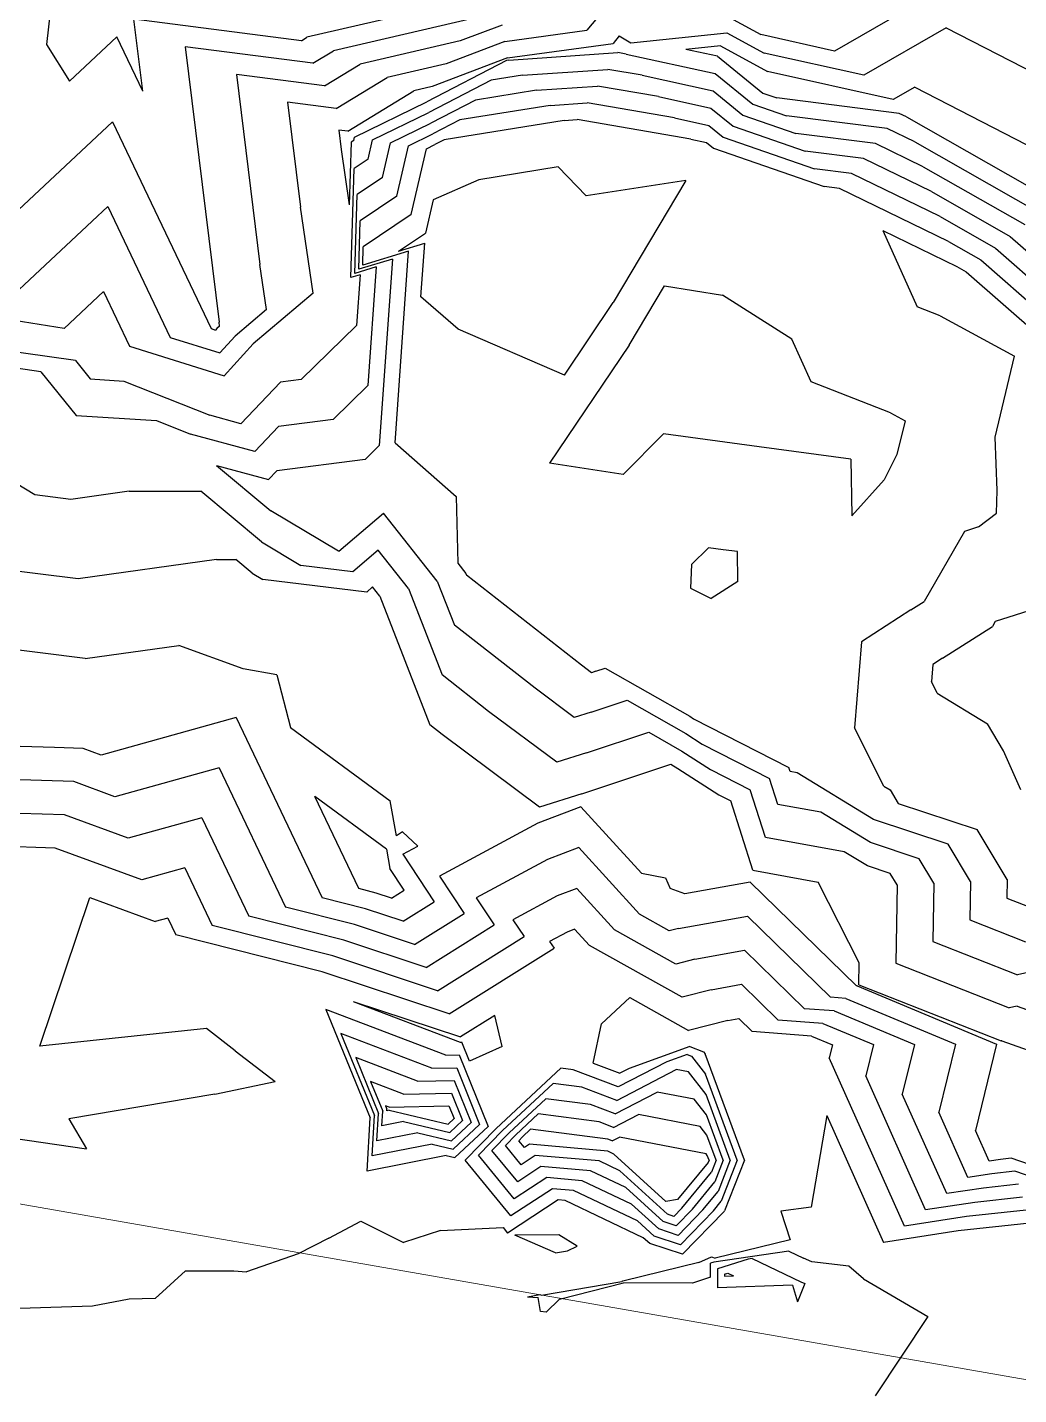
# Model space of a CAD drawing. Header units: metres. Extents: x -1120501 to 1198934, y -4928884 to 66998.
# Drawn here: x -688.8 to -625.4, y -336.7 to -249.2 of the extents above; entities that cross this region are included whole.
import ezdxf

# ---------------------------------------------------------------- set-up
doc = ezdxf.new("R2010")
doc.units = ezdxf.units.M
doc.layers.add('CL', color=5, linetype='Continuous')
doc.layers.add('SURF2CONTOURS', color=7, linetype='Continuous', lineweight=0)

msp = doc.modelspace()

# ---------------------------------------------------------------- linework, layer by layer
at = {"color": 7, "lineweight": 0}
msp.add_circle((-684.638, 190.5), 66807.042, dxfattribs=at)
at = {"layer": 'CL', "linetype": 'Continuous', "lineweight": 0}
msp.add_lwpolyline([(-1067.58, 367.805), (-1082.93, 319.257), (-1104.11, 221.685), (-1108.394, 149.1), (-1119.847, 75.237), (-1093.535, -4.65), (-914.216, -147.319), (-825.866, -265.536), (-744.417, -314.858), (-442.717, -367.63), (-277.082, -412.371), (-43.504, -540.285), (86.314, -636.548), (247.278, -699.703), (413.508, -706.366), (555.047, -769.609), (597.289, -868.966), (635.366, -929.414), (778.63, -1023.654), (803.38, -1108.375), (824.322, -1155.971), (872.87, -1163.587)], dxfattribs=at)
at = {"layer": 'SURF2CONTOURS', "color": 4, "linetype": 'Continuous', "lineweight": -3}
for p, q in [((-686.822, -243.511, 252), (-687.6, -250.287, 252)), ((-659.329, -247.13, 252), (-670.938, -249.818, 252)), ((-671.288, -250.032, 252), (-681.999, -248.65, 252)), ((-681.431, -253.272, 252), (-681.999, -248.65, 252)), ((-658.448, -249.033, 253), (-661.122, -250.051, 253)), ((-630.023, -249.202, 254), (-635.307, -252.25, 254)), ((-630.023, -249.202, 254), (-621.694, -253.504, 254)), ((-687.6, -250.287, 252), (-686.126, -252.618, 252)), ((-686.126, -252.618, 252), (-683.096, -249.779, 252)), ((-681.431, -253.272, 252), (-683.096, -249.779, 252)), ((-671.288, -250.032, 252), (-670.938, -249.818, 252)), ((-661.122, -250.051, 253), (-667.518, -251.532, 253)), ((-658.098, -251.139, 254), (-651.349, -250.209, 254)), ((-650.945, -249.726, 254), (-651.349, -250.209, 254)), ((-650.945, -249.726, 254), (-650.214, -250.16, 254)), ((-650.214, -250.16, 254), (-644.069, -249.52, 254)), ((-644.069, -249.52, 254), (-641.676, -250.824, 254)), ((-658.098, -251.139, 254), (-662.915, -252.971, 254)), ((-658.025, -251.276, 254), (-651.034, -250.799, 254)), ((-650.514, -250.889, 254), (-651.034, -250.799, 254)), ((-650.514, -250.889, 254), (-644.803, -252.132, 254)), ((-635.307, -252.25, 254), (-641.676, -250.824, 254)), ((-669.803, -252.929, 253), (-667.518, -251.532, 253)), ((-658.154, -251.297, 254), (-663.263, -253.945, 254)), ((-658.025, -251.276, 254), (-658.154, -251.297, 254)), ((-669.803, -252.929, 253), (-675.448, -252.201, 253)), ((-675.448, -252.201, 253), (-673.952, -264.365, 253)), ((-656.249, -253.207, 253), (-652.341, -252.941, 253)), ((-648.445, -253.613, 253), (-652.341, -252.941, 253)), ((-644.803, -252.132, 254), (-642.4, -254.09, 254)), ((-668.319, -255.826, 254), (-664.098, -253.245, 254)), ((-662.915, -252.971, 254), (-664.098, -253.245, 254)), ((-660.151, -253.837, 253), (-663.005, -255.317, 253)), ((-656.249, -253.207, 253), (-660.151, -253.837, 253)), ((-648.445, -253.613, 253), (-645.081, -254.345, 253)), ((-667.888, -256.199, 254), (-663.263, -253.945, 254)), ((-645.081, -254.345, 253), (-643.665, -255.499, 253)), ((-642.4, -254.09, 254), (-640.257, -254.837, 254)), ((-665.588, -256.575, 253), (-663.005, -255.317, 253)), ((-654.474, -255.139, 252), (-662.149, -256.378, 252)), ((-654.474, -255.139, 252), (-653.647, -255.082, 252)), ((-646.377, -256.337, 252), (-653.647, -255.082, 252)), ((-643.665, -255.499, 253), (-639.051, -257.106, 253)), ((-633.801, -255.653, 254), (-640.257, -254.837, 254)), ((-668.319, -255.826, 254), (-668.897, -255.751, 254)), ((-668.897, -255.751, 254), (-668.743, -256.996, 254)), ((-667.94, -256.426, 254), (-668.105, -256.538, 254)), ((-667.94, -256.426, 254), (-667.888, -256.199, 254)), ((-662.149, -256.378, 252), (-662.747, -256.688, 252)), ((-646.377, -256.337, 252), (-645.358, -256.559, 252)), ((-632.039, -256.51, 254), (-633.801, -255.653, 254)), ((-668.743, -256.996, 254), (-668.222, -260.545, 254)), ((-668.105, -256.538, 254), (-668.222, -260.545, 254)), ((-666.104, -258.796, 253), (-665.588, -256.575, 253)), ((-664.268, -261.166, 252), (-663.288, -256.951, 252)), ((-663.288, -256.951, 252), (-662.747, -256.688, 252)), ((-645.358, -256.559, 252), (-644.93, -256.908, 252)), ((-644.93, -256.908, 252), (-637.846, -259.375, 252)), ((-635.327, -257.577, 253), (-639.051, -257.106, 253)), ((-632.039, -256.51, 254), (-624.053, -261.053, 254)), ((-630.965, -259.698, 253), (-635.327, -257.577, 253)), ((-666.104, -258.796, 253), (-667.716, -259.884, 253)), ((-667.863, -264.929, 253), (-667.716, -259.884, 253)), ((-636.852, -259.501, 252), (-637.846, -259.375, 252)), ((-629.891, -262.886, 252), (-636.852, -259.501, 252)), ((-630.965, -259.698, 253), (-625.934, -262.56, 253)), ((-683.666, -260.658, 253), (-689.676, -266.29, 253)), ((-683.666, -260.658, 253), (-679.675, -269.032, 253)), ((-664.268, -261.166, 252), (-667.327, -263.23, 252)), ((-625.934, -262.56, 253), (-623.406, -264.776, 253)), ((-667.361, -264.394, 252), (-667.327, -263.23, 252)), ((-629.891, -262.886, 252), (-627.814, -264.067, 252)), ((-664.428, -263.507, 252), (-667.361, -264.394, 252)), ((-665.292, -275.786, 252), (-664.428, -263.507, 252)), ((-627.814, -264.067, 252), (-623.818, -267.57, 252)), ((-673.528, -267.248, 253), (-673.952, -264.365, 253)), ((-666.495, -264.515, 253), (-667.863, -264.929, 253)), ((-666.495, -264.515, 253), (-667.03, -272.115, 253)), ((-650.315, -269.522, 252), (-648.058, -265.719, 252)), ((-648.058, -265.719, 252), (-644.346, -266.314, 252)), ((-639.899, -269.133, 252), (-644.346, -266.314, 252)), ((-673.528, -267.248, 253), (-675.532, -268.951, 253)), ((-679.675, -269.032, 253), (-676.511, -270.022, 253)), ((-675.532, -268.951, 253), (-676.511, -270.022, 253)), ((-650.315, -269.522, 252), (-655.412, -277.082, 252)), ((-638.67, -271.868, 252), (-639.899, -269.133, 252)), ((-687.966, -271.223, 253), (-690.699, -270.834, 253)), ((-687.966, -271.223, 253), (-685.702, -274.028, 253)), ((-669.254, -274.29, 253), (-667.03, -272.115, 253)), ((-633.596, -273.859, 252), (-638.67, -271.868, 252)), ((-633.596, -273.859, 252), (-632.66, -274.363, 252)), ((-688.338, -279.11, 253), (-695.525, -274.778, 253)), ((-685.702, -274.028, 253), (-680.563, -274.355, 253)), ((-680.563, -274.355, 253), (-678.385, -275.221, 253)), ((-672.749, -274.731, 253), (-674.271, -276.335, 253)), ((-669.254, -274.29, 253), (-672.749, -274.731, 253)), ((-632.66, -274.363, 252), (-633.183, -276.529, 252)), ((-674.271, -276.335, 253), (-678.385, -275.221, 253)), ((-648.116, -275.195, 252), (-650.702, -277.799, 252)), ((-641.994, -276.034, 252), (-648.116, -275.195, 252)), ((-665.292, -275.786, 252), (-661.392, -279.212, 252)), ((-636.138, -276.819, 252), (-641.994, -276.034, 252)), ((-633.183, -276.529, 252), (-634.002, -278.154, 252)), ((-650.702, -277.799, 252), (-655.412, -277.082, 252)), ((-636.138, -276.819, 252), (-636.075, -280.449, 252)), ((-634.002, -278.154, 252), (-636.075, -280.449, 252)), ((-686.028, -279.398, 253), (-688.338, -279.11, 253)), ((-682.314, -278.876, 253), (-686.028, -279.398, 253)), ((-682.314, -278.876, 253), (-677.727, -278.873, 253)), ((-673.836, -282.125, 253), (-677.727, -278.873, 253)), ((-661.392, -279.212, 252), (-661.279, -283.491, 252)), ((-673.836, -282.125, 253), (-671.32, -283.629, 253)), ((-666.382, -282.642, 253), (-668.003, -284.029, 253)), ((-664.432, -285.107, 253), (-666.382, -282.642, 253)), ((-661.279, -283.491, 252), (-660.758, -284.149, 252)), ((-668.003, -284.029, 253), (-671.32, -283.629, 253)), ((-660.758, -284.149, 252), (-660.716, -284.258, 252)), ((-653.373, -290.008, 252), (-660.716, -284.258, 252)), ((-664.432, -285.107, 253), (-662.278, -290.639, 253)), ((-621.113, -285.359, 251), (-626.893, -287.218, 251)), ((-630.259, -289.559, 251), (-627.075, -287.534, 251)), ((-626.893, -287.218, 251), (-627.075, -287.534, 251)), ((-685.131, -289.589, 254), (-693.841, -288.502, 254)), ((-685.131, -289.589, 254), (-679.124, -288.744, 254)), ((-675.018, -290.243, 254), (-679.124, -288.744, 254)), ((-630.259, -289.559, 251), (-630.887, -289.965, 251)), ((-672.858, -290.631, 254), (-675.018, -290.243, 254)), ((-652.727, -290.491, 252), (-653.373, -290.008, 252)), ((-652.444, -290.402, 252), (-652.727, -290.491, 252)), ((-652.444, -290.402, 252), (-651.853, -290.207, 252)), ((-651.853, -290.207, 252), (-646.436, -293.279, 252)), ((-630.887, -289.965, 251), (-630.974, -291.06, 251)), ((-672.858, -290.631, 254), (-671.983, -293.991, 254)), ((-659.306, -292.966, 253), (-662.278, -290.639, 253)), ((-630.603, -291.799, 251), (-630.974, -291.06, 251)), ((-630.603, -291.799, 251), (-627.381, -293.765, 251)), ((-654.95, -296.227, 253), (-659.306, -292.966, 253)), ((-675.464, -293.367, 254), (-684.088, -295.766, 254)), ((-675.464, -293.367, 254), (-669.962, -304.906, 254)), ((-671.983, -293.991, 254), (-665.598, -298.697, 254)), ((-646.436, -293.279, 252), (-646.192, -293.437, 252)), ((-646.192, -293.437, 252), (-640.098, -296.558, 252)), ((-626.366, -295.491, 251), (-627.381, -293.765, 251)), ((-653.038, -295.628, 253), (-649.052, -294.307, 253)), ((-649.052, -294.307, 253), (-646.94, -295.505, 253)), ((-687.087, -295.28, 254), (-696.326, -295.033, 254)), ((-685.248, -295.339, 254), (-687.087, -295.28, 254)), ((-684.088, -295.766, 254), (-685.248, -295.339, 254)), ((-653.038, -295.628, 253), (-654.95, -296.227, 253)), ((-646.94, -295.505, 253), (-645.11, -296.686, 253)), ((-625.246, -298, 251), (-626.366, -295.491, 251)), ((-645.11, -296.686, 253), (-642.57, -297.988, 253)), ((-640.013, -296.827, 252), (-640.098, -296.558, 252)), ((-639.567, -296.908, 252), (-640.013, -296.827, 252)), ((-634.688, -299.886, 252), (-639.567, -296.908, 252)), ((-641.603, -301.036, 253), (-642.57, -297.988, 253)), ((-665.197, -300.926, 254), (-665.598, -298.697, 254)), ((-686.441, -299.595, 253), (-692.899, -299.389, 253)), ((-682.366, -301.094, 253), (-686.441, -299.595, 253)), ((-677.653, -299.783, 253), (-682.366, -301.094, 253)), ((-677.653, -299.783, 253), (-674.646, -306.089, 253)), ((-629.908, -301.465, 252), (-634.688, -299.886, 252)), ((-664.813, -300.688, 254), (-665.197, -300.926, 254)), ((-663.829, -301.588, 254), (-664.813, -300.688, 254)), ((-636.558, -301.95, 253), (-641.603, -301.036, 253)), ((-664.806, -302.112, 254), (-663.829, -301.588, 254)), ((-653.537, -301.69, 253), (-655.536, -302.457, 253)), ((-649.651, -305.96, 253), (-653.537, -301.69, 253)), ((-635.069, -302.858, 253), (-636.558, -301.95, 253)), ((-628.478, -303.849, 252), (-629.908, -301.465, 252)), ((-664.806, -302.112, 254), (-662.796, -305.158, 254)), ((-655.536, -302.457, 253), (-660.104, -304.907, 253)), ((-633.611, -303.34, 253), (-635.069, -302.858, 253)), ((-633.175, -304.067, 253), (-633.611, -303.34, 253)), ((-633.175, -304.067, 253), (-633.255, -309.08, 253)), ((-628.478, -303.849, 252), (-628.517, -306.305, 252)), ((-688.013, -314.403, 252), (-684.818, -304.887, 252)), ((-684.818, -304.887, 252), (-680.644, -306.422, 252)), ((-667.189, -305.606, 254), (-669.962, -304.906, 254)), ((-664.785, -306.403, 254), (-662.796, -305.158, 254)), ((-660.104, -304.907, 253), (-658.96, -306.641, 253)), ((-679.842, -306.199, 252), (-680.644, -306.422, 252)), ((-679.842, -306.199, 252), (-679.33, -307.272, 252)), ((-668.576, -307.621, 253), (-674.646, -306.089, 253)), ((-664.785, -306.403, 254), (-667.189, -305.606, 254)), ((-647.752, -307.02, 253), (-649.651, -305.96, 253)), ((-647.154, -306.865, 253), (-642.754, -306.076, 253)), ((-637.438, -311.272, 253), (-642.754, -306.076, 253)), ((-628.517, -306.305, 252), (-624.961, -307.711, 252)), ((-663.313, -309.367, 253), (-658.96, -306.641, 253)), ((-654.29, -307.105, 252), (-655.403, -307.702, 252)), ((-653.803, -306.919, 252), (-654.29, -307.105, 252)), ((-652.856, -307.958, 252), (-653.803, -306.919, 252)), ((-647.154, -306.865, 253), (-647.752, -307.02, 253)), ((-669.962, -309.636, 252), (-679.33, -307.272, 252)), ((-663.313, -309.367, 253), (-668.576, -307.621, 253)), ((-655.403, -307.702, 252), (-655.124, -308.125, 252)), ((-646.926, -311.271, 252), (-652.856, -307.958, 252)), ((-661.841, -312.33, 252), (-655.124, -308.125, 252)), ((-661.841, -312.33, 252), (-669.962, -309.636, 252)), ((-633.255, -309.08, 253), (-625.997, -311.948, 253)), ((-645.059, -310.786, 252), (-643.119, -310.439, 252)), ((-640.777, -312.728, 252), (-643.119, -310.439, 252)), ((-645.059, -310.786, 252), (-646.926, -311.271, 252)), ((-636.463, -311.348, 253), (-637.438, -311.272, 253)), ((-636.463, -311.348, 253), (-629.436, -314.277, 253)), ((-669.716, -312.043, 252), (-666.878, -318.979, 252)), ((-662.037, -314.983, 252), (-669.716, -312.043, 252)), ((-625.497, -311.843, 253), (-625.997, -311.948, 253)), ((-625.497, -311.843, 253), (-617.266, -314.776, 253)), ((-677.357, -313.263, 252), (-688.013, -314.403, 252)), ((-675.529, -314.694, 252), (-677.357, -313.263, 252)), ((-637.92, -312.951, 252), (-640.777, -312.728, 252)), ((-637.92, -312.951, 252), (-634.687, -314.299, 252)), ((-675.529, -314.694, 252), (-672.956, -316.653, 252)), ((-662.037, -314.983, 252), (-661.187, -314.966, 252)), ((-661.187, -314.966, 252), (-659.346, -319.542, 252)), ((-646.613, -314.928, 252), (-647.915, -315.4, 252)), ((-646.613, -314.928, 252), (-646.321, -315.041, 252)), ((-646.321, -315.041, 252), (-645.424, -316.19, 252)), ((-634.687, -314.299, 252), (-635.178, -316.303, 252)), ((-629.436, -314.277, 253), (-630.503, -318.633, 253)), ((-667.809, -315.126, 253), (-666.346, -318.702, 253)), ((-663.851, -316.642, 253), (-667.809, -315.126, 253)), ((-654.687, -315.809, 252), (-658.833, -319.678, 252)), ((-653.897, -315.912, 252), (-654.687, -315.809, 252)), ((-651.009, -317.004, 252), (-653.897, -315.912, 252)), ((-647.915, -315.4, 252), (-651.009, -317.004, 252)), ((-676.817, -317.483, 252), (-672.956, -316.653, 252)), ((-663.851, -316.642, 253), (-661.517, -316.596, 253)), ((-661.517, -316.596, 253), (-660.434, -319.289, 253)), ((-643.398, -321.699, 252), (-645.424, -316.19, 252)), ((-631.346, -324.88, 252), (-635.178, -316.303, 252)), ((-676.817, -317.483, 252), (-686.156, -319.05, 252)), ((-651.208, -318.737, 253), (-648.514, -317.34, 253)), ((-646.147, -317.802, 253), (-648.514, -317.34, 253)), ((-665.902, -318.21, 254), (-665.814, -318.425, 254)), ((-665.664, -318.301, 254), (-665.902, -318.21, 254)), ((-665.82, -318.531, 254), (-665.814, -318.425, 254)), ((-665.663, -318.5, 254), (-665.82, -318.531, 254)), ((-665.664, -318.301, 254), (-661.848, -318.225, 254)), ((-665.663, -318.5, 254), (-661.897, -319.39, 254)), ((-661.848, -318.225, 254), (-661.522, -319.036, 254)), ((-655.656, -317.765, 253), (-657.987, -319.94, 253)), ((-652.793, -318.138, 253), (-655.656, -317.765, 253)), ((-651.208, -318.737, 253), (-652.793, -318.138, 253)), ((-645.371, -318.797, 253), (-646.147, -317.802, 253)), ((-686.156, -319.05, 252), (-685.046, -320.966, 252)), ((-667.084, -322.393, 252), (-666.878, -318.979, 252)), ((-666.452, -320.462, 253), (-666.346, -318.702, 253)), ((-661.897, -319.39, 254), (-661.522, -319.036, 254)), ((-661.679, -320.464, 253), (-660.434, -319.289, 253)), ((-644.302, -321.702, 253), (-645.371, -318.797, 253)), ((-637.678, -318.841, 251), (-638.68, -324.709, 251)), ((-637.678, -318.841, 251), (-634.052, -326.96, 251)), ((-628.641, -322.801, 253), (-630.503, -318.633, 253)), ((-691.189, -320.081, 252), (-685.046, -320.966, 252)), ((-663.839, -319.954, 253), (-666.452, -320.462, 253)), ((-663.839, -319.954, 253), (-661.679, -320.464, 253)), ((-661.462, -321.538, 252), (-659.346, -319.542, 252)), ((-660.799, -321.694, 252), (-658.833, -319.678, 252)), ((-659.092, -321.073, 253), (-657.987, -319.94, 253)), ((-657.385, -320.452, 254), (-657.14, -320.202, 254)), ((-656.625, -319.721, 254), (-657.14, -320.202, 254)), ((-651.689, -320.363, 254), (-656.625, -319.721, 254)), ((-651.408, -320.47, 254), (-650.929, -320.222, 254)), ((-645.398, -321.3, 254), (-650.929, -320.222, 254)), ((-657.449, -323.084, 253), (-659.092, -321.073, 253)), ((-657.021, -320.897, 254), (-657.385, -320.452, 254)), ((-656.692, -320.68, 254), (-657.021, -320.897, 254)), ((-651.687, -321.117, 254), (-656.692, -320.68, 254)), ((-651.408, -320.47, 254), (-651.689, -320.363, 254)), ((-651.288, -321.307, 254), (-651.687, -321.117, 254)), ((-662.014, -321.407, 252), (-667.084, -322.393, 252)), ((-662.014, -321.407, 252), (-661.462, -321.538, 252)), ((-657.877, -325.271, 252), (-660.799, -321.694, 252)), ((-655.959, -322.104, 253), (-657.449, -323.084, 253)), ((-652.78, -322.381, 253), (-655.959, -322.104, 253)), ((-651.288, -321.307, 254), (-647.961, -324.343, 254)), ((-645.262, -321.85, 254), (-647.213, -324.217, 254)), ((-645.317, -321.404, 254), (-645.398, -321.3, 254)), ((-645.206, -321.706, 254), (-645.317, -321.404, 254)), ((-645.206, -321.706, 254), (-645.262, -321.85, 254)), ((-644.302, -321.702, 253), (-644.841, -323.09, 253)), ((-643.398, -321.699, 252), (-644.42, -324.33, 252)), ((-650.537, -323.448, 253), (-652.78, -322.381, 253)), ((-627.109, -322.567, 253), (-628.641, -322.801, 253)), ((-625.635, -322.408, 253), (-627.109, -322.567, 253)), ((-619.853, -324.417, 253), (-625.635, -322.408, 253)), ((-655.226, -323.527, 252), (-657.877, -325.271, 252)), ((-653.873, -323.645, 252), (-655.226, -323.527, 252)), ((-649.786, -325.59, 252), (-653.873, -323.645, 252)), ((-648.144, -325.632, 253), (-650.537, -323.448, 253)), ((-646.271, -324.825, 253), (-644.841, -323.09, 253)), ((-647.213, -324.217, 254), (-647.961, -324.343, 254)), ((-644.921, -324.938, 252), (-644.42, -324.33, 252)), ((-638.68, -324.709, 251), (-640.618, -324.971, 251)), ((-628.192, -324.399, 252), (-631.346, -324.88, 252)), ((-625.159, -324.073, 252), (-628.192, -324.399, 252)), ((-648.711, -326.571, 252), (-649.786, -325.59, 252)), ((-647.318, -325.903, 253), (-646.271, -324.825, 253)), ((-647.039, -327.118, 252), (-644.921, -324.938, 252)), ((-640.618, -324.971, 251), (-640.013, -326.792, 251)), ((-647.318, -325.903, 253), (-648.144, -325.632, 253)), ((-629.276, -326.232, 251), (-634.052, -326.96, 251)), ((-624.683, -325.738, 251), (-629.276, -326.232, 251)), ((-647.039, -327.118, 252), (-648.711, -326.571, 252)), ((-640.013, -326.792, 251), (-644.811, -327.971, 251)), ((-645.848, -328.25, 251), (-645.053, -327.893, 251)), ((-644.906, -328.235, 251), (-645.11, -328.299, 251)), ((-645.053, -327.893, 251), (-644.811, -327.971, 251)), ((-640.094, -327.519, 251), (-644.906, -328.235, 251)), ((-640.094, -327.519, 251), (-639.158, -327.968, 251)), ((-638.626, -328.198, 251), (-639.158, -327.968, 251)), ((-636.254, -328.479, 251), (-638.626, -328.198, 251)), ((-645.848, -328.25, 251), (-650.626, -329.432, 251)), ((-645.106, -329.197, 251), (-645.11, -328.299, 251)), ((-644.214, -329, 252), (-643.999, -328.932, 252)), ((-644.214, -329, 252), (-644.213, -329.12, 252)), ((-644.213, -329.12, 252), (-643.649, -329.099, 252)), ((-643.999, -328.932, 252), (-643.649, -329.099, 252)), ((-635.319, -329.288, 251), (-636.254, -328.479, 251)), ((-655.924, -330.332, 251), (-650.793, -329.465, 251)), ((-654.774, -330.604, 251), (-650.684, -329.547, 251)), ((-650.746, -329.443, 251), (-650.793, -329.465, 251)), ((-650.626, -329.432, 251), (-650.746, -329.443, 251)), ((-646.259, -329.579, 251), (-650.684, -329.547, 251)), ((-645.106, -329.197, 251), (-646.259, -329.579, 251)), ((-635.319, -329.288, 251), (-631.208, -331.698, 251)), ((-656.821, -330.446, 251), (-656.021, -330.29, 251)), ((-656.821, -330.446, 251), (-656.138, -330.49, 251)), ((-655.989, -331.39, 251), (-656.138, -330.49, 251)), ((-656.021, -330.29, 251), (-655.924, -330.332, 251)), ((-654.774, -330.604, 251), (-655.631, -331.421, 251)), ((-655.631, -331.421, 251), (-655.989, -331.39, 251)), ((-631.208, -331.698, 251), (-634.583, -336.784, 251))]:
    msp.add_line(p, q, dxfattribs=at)
at = {"layer": 'SURF2CONTOURS', "color": 2, "linetype": 'Continuous', "lineweight": -3}
for p, q in [((-627.999, -245.406, 253.5), (-637.181, -250.702, 253.5)), ((-651.309, -247.315, 253.5), (-653.025, -249.363, 253.5)), ((-660.226, -248.591, 252.5), (-669.228, -250.675, 252.5)), ((-658.273, -250.086, 253.5), (-653.025, -249.363, 253.5)), ((-643.661, -248.683, 253.5), (-641.891, -249.647, 253.5)), ((-658.273, -250.086, 253.5), (-662.018, -251.511, 253.5)), ((-637.181, -250.702, 253.5), (-641.891, -249.647, 253.5)), ((-670.546, -251.481, 252.5), (-678.723, -250.425, 252.5)), ((-678.723, -250.425, 252.5), (-676.556, -268.05, 252.5)), ((-670.546, -251.481, 252.5), (-669.228, -250.675, 252.5)), ((-644.476, -250.357, 254.5), (-646.681, -250.587, 254.5)), ((-644.664, -251.026, 254.5), (-646.681, -250.587, 254.5)), ((-644.664, -251.026, 254.5), (-641.768, -253.386, 254.5)), ((-644.476, -250.357, 254.5), (-641.461, -252.001, 254.5)), ((-662.018, -251.511, 253.5), (-665.808, -252.388, 253.5)), ((-657.137, -252.241, 253.5), (-651.687, -251.87, 253.5)), ((-649.48, -252.251, 253.5), (-651.687, -251.87, 253.5)), ((-633.434, -253.798, 254.5), (-641.461, -252.001, 254.5)), ((-669.061, -254.378, 253.5), (-665.808, -252.388, 253.5)), ((-659.153, -252.567, 253.5), (-663.134, -254.631, 253.5)), ((-657.137, -252.241, 253.5), (-659.153, -252.567, 253.5)), ((-649.48, -252.251, 253.5), (-644.942, -253.239, 253.5)), ((-644.942, -253.239, 253.5), (-643.033, -254.794, 253.5)), ((-641.768, -253.386, 254.5), (-640.859, -253.702, 254.5)), ((-633.038, -254.692, 254.5), (-640.859, -253.702, 254.5)), ((-632.046, -252.998, 254.5), (-633.434, -253.798, 254.5)), ((-632.046, -252.998, 254.5), (-622.389, -257.985, 254.5)), ((-669.061, -254.378, 253.5), (-672.172, -253.976, 253.5)), ((-672.172, -253.976, 253.5), (-671.348, -260.681, 253.5)), ((-666.738, -256.387, 253.5), (-663.134, -254.631, 253.5)), ((-655.362, -254.173, 252.5), (-661.15, -255.108, 252.5)), ((-655.362, -254.173, 252.5), (-652.994, -254.011, 252.5)), ((-647.411, -254.975, 252.5), (-652.994, -254.011, 252.5)), ((-632.576, -254.917, 254.5), (-633.038, -254.692, 254.5)), ((-683.381, -255.218, 252.5), (-692.89, -264.129, 252.5)), ((-683.381, -255.218, 252.5), (-677.067, -268.467, 252.5)), ((-661.15, -255.108, 252.5), (-662.876, -256.002, 252.5)), ((-647.411, -254.975, 252.5), (-645.219, -255.452, 252.5)), ((-645.219, -255.452, 252.5), (-644.297, -256.203, 252.5)), ((-643.033, -254.794, 253.5), (-639.654, -255.971, 253.5)), ((-632.576, -254.917, 254.5), (-623.112, -260.299, 254.5)), ((-667.022, -257.611, 253.5), (-666.738, -256.387, 253.5)), ((-664.438, -256.763, 252.5), (-662.876, -256.002, 252.5)), ((-644.297, -256.203, 252.5), (-638.449, -258.241, 252.5)), ((-634.564, -256.615, 253.5), (-639.654, -255.971, 253.5)), ((-665.186, -259.981, 252.5), (-664.438, -256.763, 252.5)), ((-631.502, -258.104, 253.5), (-634.564, -256.615, 253.5)), ((-668.114, -265.196, 253.5), (-667.911, -258.211, 253.5)), ((-667.022, -257.611, 253.5), (-667.911, -258.211, 253.5)), ((-654.86, -258.116, 251.5), (-659.924, -258.947, 251.5)), ((-654.86, -258.116, 251.5), (-653.059, -259.968, 251.5)), ((-631.502, -258.104, 253.5), (-624.993, -261.807, 253.5)), ((-659.924, -258.947, 251.5), (-662.853, -260.212, 251.5)), ((-646.691, -258.976, 251.5), (-653.059, -259.968, 251.5)), ((-646.691, -258.976, 251.5), (-651.332, -266.795, 251.5)), ((-636.09, -258.539, 252.5), (-638.449, -258.241, 252.5)), ((-630.428, -261.292, 252.5), (-636.09, -258.539, 252.5)), ((-670.538, -266.189, 253.5), (-671.348, -260.681, 253.5)), ((-665.186, -259.981, 252.5), (-667.522, -261.557, 252.5)), ((-662.853, -260.212, 251.5), (-663.35, -262.351, 251.5)), ((-667.612, -264.662, 252.5), (-667.522, -261.557, 252.5)), ((-630.428, -261.292, 252.5), (-626.874, -263.314, 252.5)), ((-665.066, -263.508, 251.5), (-663.35, -262.351, 251.5)), ((-634.09, -262.177, 251.5), (-629.355, -264.48, 251.5)), ((-634.09, -262.177, 251.5), (-631.89, -267.074, 251.5)), ((-665.066, -263.508, 251.5), (-663.395, -263.003, 251.5)), ((-663.635, -266.423, 251.5), (-663.395, -263.003, 251.5)), ((-626.874, -263.314, 252.5), (-623.612, -266.173, 252.5)), ((-665.462, -264.011, 252.5), (-667.612, -264.662, 252.5)), ((-665.462, -264.011, 252.5), (-666.302, -275.958, 252.5)), ((-667.529, -265.019, 253.5), (-668.114, -265.196, 253.5)), ((-667.529, -265.019, 253.5), (-667.757, -268.271, 253.5)), ((-629.355, -264.48, 251.5), (-628.755, -264.821, 251.5)), ((-628.755, -264.821, 251.5), (-624.024, -268.967, 251.5)), ((-683.951, -266.097, 253.5), (-686.463, -268.451, 253.5)), ((-683.951, -266.097, 253.5), (-682.283, -269.597, 253.5)), ((-670.538, -266.189, 253.5), (-674.366, -269.443, 253.5)), ((-661.259, -268.51, 251.5), (-663.635, -266.423, 251.5)), ((-654.461, -271.437, 251.5), (-651.332, -266.795, 251.5)), ((-686.463, -268.451, 253.5), (-693.412, -267.35, 253.5)), ((-630.424, -267.649, 251.5), (-631.89, -267.074, 251.5)), ((-630.424, -267.649, 251.5), (-625.654, -270.22, 251.5)), ((-677.067, -268.467, 252.5), (-676.785, -268.555, 252.5)), ((-676.697, -268.459, 252.5), (-676.785, -268.555, 252.5)), ((-676.519, -268.307, 252.5), (-676.697, -268.459, 252.5)), ((-676.519, -268.307, 252.5), (-676.556, -268.05, 252.5)), ((-671.293, -271.73, 253.5), (-667.757, -268.271, 253.5)), ((-654.461, -271.437, 251.5), (-661.259, -268.51, 251.5)), ((-674.366, -269.443, 253.5), (-676.237, -271.489, 253.5)), ((-685.748, -270.513, 253.5), (-692.173, -269.6, 253.5)), ((-682.283, -269.597, 253.5), (-676.237, -271.489, 253.5)), ((-626.906, -275.406, 251.5), (-625.654, -270.22, 251.5)), ((-685.748, -270.513, 253.5), (-684.802, -271.685, 253.5)), ((-684.802, -271.685, 253.5), (-682.654, -271.822, 253.5)), ((-682.654, -271.822, 253.5), (-677.146, -274.011, 253.5)), ((-672.633, -271.899, 253.5), (-675.151, -274.551, 253.5)), ((-671.293, -271.73, 253.5), (-672.633, -271.899, 253.5)), ((-675.151, -274.551, 253.5), (-677.146, -274.011, 253.5)), ((-626.778, -278.839, 251.5), (-626.906, -275.406, 251.5)), ((-667.215, -276.851, 252.5), (-666.302, -275.958, 252.5)), ((-676.719, -277.218, 252.5), (-673.241, -280.124, 252.5)), ((-676.719, -277.218, 252.5), (-673.392, -278.119, 252.5)), ((-667.215, -276.851, 252.5), (-672.864, -277.563, 252.5)), ((-672.864, -277.563, 252.5), (-673.392, -278.119, 252.5)), ((-626.823, -280.279, 251.5), (-626.778, -278.839, 251.5)), ((-668.909, -282.715, 252.5), (-673.241, -280.124, 252.5)), ((-668.885, -282.717, 252.5), (-666.036, -280.278, 252.5)), ((-662.595, -284.628, 252.5), (-666.036, -280.278, 252.5)), ((-627.955, -281.163, 251.5), (-626.823, -280.279, 251.5)), ((-628.853, -281.452, 251.5), (-631.438, -285.927, 251.5)), ((-627.955, -281.163, 251.5), (-628.853, -281.452, 251.5)), ((-668.885, -282.717, 252.5), (-668.909, -282.715, 252.5)), ((-646.318, -283.566, 251.5), (-645.248, -282.489, 251.5)), ((-644.297, -282.619, 251.5), (-645.248, -282.489, 251.5)), ((-643.387, -282.741, 251.5), (-644.297, -282.619, 251.5)), ((-676.721, -283.248, 253.5), (-685.579, -284.494, 253.5)), ((-676.721, -283.248, 253.5), (-675.482, -283.247, 253.5)), ((-674.431, -284.125, 253.5), (-675.482, -283.247, 253.5)), ((-646.318, -283.566, 251.5), (-646.398, -285.077, 251.5)), ((-643.354, -284.647, 251.5), (-643.387, -282.741, 251.5)), ((-685.579, -284.494, 253.5), (-691.089, -283.806, 253.5)), ((-674.431, -284.125, 253.5), (-673.752, -284.531, 253.5)), ((-667.11, -285.332, 253.5), (-673.752, -284.531, 253.5)), ((-666.728, -285.005, 253.5), (-667.11, -285.332, 253.5)), ((-666.269, -285.586, 253.5), (-666.728, -285.005, 253.5)), ((-662.595, -284.628, 252.5), (-661.497, -287.448, 252.5)), ((-646.398, -285.077, 251.5), (-645.065, -285.744, 251.5)), ((-643.354, -284.647, 251.5), (-645.065, -285.744, 251.5)), ((-666.269, -285.586, 253.5), (-663.059, -293.83, 253.5)), ((-632.298, -286.474, 251.5), (-631.438, -285.927, 251.5)), ((-632.298, -286.474, 251.5), (-635.458, -288.516, 251.5)), ((-656.34, -291.487, 252.5), (-661.497, -287.448, 252.5)), ((-635.458, -288.516, 251.5), (-635.893, -294.027, 251.5)), ((-653.839, -293.359, 252.5), (-656.34, -291.487, 252.5)), ((-652.741, -293.015, 252.5), (-650.453, -292.257, 252.5)), ((-650.453, -292.257, 252.5), (-646.688, -294.392, 252.5)), ((-652.741, -293.015, 252.5), (-653.839, -293.359, 252.5)), ((-662.273, -294.446, 253.5), (-663.059, -293.83, 253.5)), ((-634.026, -297.749, 251.5), (-635.893, -294.027, 251.5)), ((-656.061, -299.095, 253.5), (-662.273, -294.446, 253.5)), ((-646.688, -294.392, 252.5), (-645.651, -295.062, 252.5)), ((-645.651, -295.062, 252.5), (-641.334, -297.273, 252.5)), ((-676.558, -296.575, 253.5), (-683.227, -298.43, 253.5)), ((-676.558, -296.575, 253.5), (-672.304, -305.497, 253.5)), ((-653.335, -298.24, 253.5), (-647.651, -296.357, 253.5)), ((-647.651, -296.357, 253.5), (-647.192, -296.618, 253.5)), ((-647.192, -296.618, 253.5), (-644.569, -298.311, 253.5)), ((-685.845, -297.467, 253.5), (-689.993, -297.334, 253.5)), ((-683.227, -298.43, 253.5), (-685.845, -297.467, 253.5)), ((-640.808, -298.932, 252.5), (-641.334, -297.273, 252.5)), ((-667.62, -304.314, 254.5), (-670.43, -298.422, 254.5)), ((-665.851, -301.797, 254.5), (-670.43, -298.422, 254.5)), ((-653.335, -298.24, 253.5), (-656.061, -299.095, 253.5)), ((-644.569, -298.311, 253.5), (-643.805, -298.703, 253.5)), ((-634.026, -297.749, 251.5), (-633.615, -297.999, 251.5)), ((-633.615, -297.999, 251.5), (-633.11, -298.859, 251.5)), ((-653.404, -299.076, 253.5), (-656.159, -300.133, 253.5)), ((-653.404, -299.076, 253.5), (-649.535, -303.326, 253.5)), ((-642.399, -303.141, 253.5), (-643.805, -298.703, 253.5)), ((-638.062, -299.429, 252.5), (-640.808, -298.932, 252.5)), ((-633.11, -298.859, 251.5), (-628.057, -300.528, 251.5)), ((-656.159, -300.133, 253.5), (-662.455, -303.51, 253.5)), ((-634.879, -301.372, 252.5), (-638.062, -299.429, 252.5)), ((-626.13, -303.74, 251.5), (-628.057, -300.528, 251.5)), ((-687.038, -301.723, 252.5), (-695.805, -301.443, 252.5)), ((-681.505, -303.758, 252.5), (-687.038, -301.723, 252.5)), ((-665.851, -301.797, 254.5), (-665.629, -303.031, 254.5)), ((-631.76, -302.403, 252.5), (-634.879, -301.372, 252.5)), ((-630.827, -303.958, 252.5), (-631.76, -302.403, 252.5)), ((-678.747, -302.991, 252.5), (-681.505, -303.758, 252.5)), ((-678.747, -302.991, 252.5), (-676.988, -306.68, 252.5)), ((-664.715, -304.417, 254.5), (-665.629, -303.031, 254.5)), ((-662.455, -303.51, 253.5), (-660.878, -305.9, 253.5)), ((-649.535, -303.326, 253.5), (-647.989, -303.621, 253.5)), ((-647.989, -303.621, 253.5), (-647.689, -304.304, 253.5)), ((-642.399, -303.141, 253.5), (-638.226, -303.896, 253.5)), ((-666.496, -304.598, 254.5), (-667.62, -304.314, 254.5)), ((-665.521, -304.922, 254.5), (-666.496, -304.598, 254.5)), ((-665.521, -304.922, 254.5), (-664.715, -304.417, 254.5)), ((-653.67, -304.305, 252.5), (-654.913, -304.781, 252.5)), ((-651.254, -306.959, 252.5), (-653.67, -304.305, 252.5)), ((-646.752, -304.645, 253.5), (-647.689, -304.304, 253.5)), ((-642.571, -303.895, 253.5), (-646.752, -304.645, 253.5)), ((-635.769, -310.543, 253.5), (-642.571, -303.895, 253.5)), ((-635.601, -309.069, 253.5), (-638.226, -303.896, 253.5)), ((-630.827, -303.958, 252.5), (-630.886, -307.693, 252.5)), ((-626.13, -303.74, 251.5), (-626.149, -304.918, 251.5)), ((-654.913, -304.781, 252.5), (-657.754, -306.305, 252.5)), ((-626.149, -304.918, 251.5), (-624.442, -305.592, 251.5)), ((-667.882, -306.613, 253.5), (-672.304, -305.497, 253.5)), ((-664.049, -307.885, 253.5), (-660.878, -305.9, 253.5)), ((-657.754, -306.305, 252.5), (-657.042, -307.383, 252.5)), ((-669.269, -308.628, 252.5), (-676.988, -306.68, 252.5)), ((-664.049, -307.885, 253.5), (-667.882, -306.613, 253.5)), ((-647.339, -309.146, 252.5), (-651.254, -306.959, 252.5)), ((-662.577, -310.848, 252.5), (-657.042, -307.383, 252.5)), ((-630.886, -307.693, 252.5), (-625.479, -309.829, 252.5)), ((-662.577, -310.848, 252.5), (-669.269, -308.628, 252.5)), ((-646.106, -308.826, 252.5), (-647.339, -309.146, 252.5)), ((-646.106, -308.826, 252.5), (-642.937, -308.257, 252.5)), ((-639.107, -312, 252.5), (-642.937, -308.257, 252.5)), ((-635.623, -310.467, 253.5), (-635.601, -309.069, 253.5)), ((-624.522, -309.629, 252.5), (-625.479, -309.829, 252.5)), ((-635.735, -310.546, 253.5), (-635.769, -310.543, 253.5)), ((-635.735, -310.546, 253.5), (-626.81, -314.266, 253.5)), ((-635.623, -310.467, 253.5), (-626.515, -314.066, 253.5)), ((-667.976, -311.533, 251.5), (-661.106, -313.812, 251.5)), ((-667.976, -311.533, 251.5), (-661.131, -314.154, 251.5)), ((-650.283, -311.291, 251.5), (-652.095, -312.979, 251.5)), ((-650.283, -311.291, 251.5), (-646.513, -313.396, 251.5)), ((-658.909, -312.437, 251.5), (-661.106, -313.812, 251.5)), ((-658.436, -314.427, 251.5), (-658.909, -312.437, 251.5)), ((-637.191, -312.149, 252.5), (-639.107, -312, 252.5)), ((-637.191, -312.149, 252.5), (-632.061, -314.288, 252.5)), ((-652.609, -315.495, 251.5), (-652.095, -312.979, 251.5)), ((-644.011, -312.747, 251.5), (-646.513, -313.396, 251.5)), ((-644.011, -312.747, 251.5), (-643.302, -312.62, 251.5)), ((-642.446, -313.457, 251.5), (-643.302, -312.62, 251.5)), ((-668.763, -313.584, 252.5), (-666.612, -318.841, 252.5)), ((-662.944, -315.813, 252.5), (-668.763, -313.584, 252.5)), ((-661.131, -314.154, 251.5), (-661.021, -314.152, 251.5)), ((-660.532, -315.367, 251.5), (-661.021, -314.152, 251.5)), ((-638.648, -313.753, 251.5), (-642.446, -313.457, 251.5)), ((-638.648, -313.753, 251.5), (-637.312, -314.309, 251.5)), ((-626.472, -314.057, 253.5), (-626.515, -314.066, 253.5)), ((-626.472, -314.057, 253.5), (-616.292, -317.684, 253.5)), ((-658.436, -314.427, 251.5), (-660.532, -315.367, 251.5)), ((-646.425, -314.419, 251.5), (-650.311, -315.828, 251.5)), ((-646.425, -314.419, 251.5), (-645.553, -314.756, 251.5)), ((-645.553, -314.756, 251.5), (-645.451, -314.886, 251.5)), ((-642.947, -321.697, 251.5), (-645.451, -314.886, 251.5)), ((-637.312, -314.309, 251.5), (-637.515, -315.137, 251.5)), ((-632.061, -314.288, 252.5), (-632.84, -317.468, 252.5)), ((-626.81, -314.266, 253.5), (-628.165, -319.798, 253.5)), ((-662.944, -315.813, 252.5), (-661.352, -315.781, 252.5)), ((-661.352, -315.781, 252.5), (-659.89, -319.416, 252.5)), ((-652.609, -315.495, 251.5), (-650.91, -316.138, 251.5)), ((-651.109, -317.871, 252.5), (-647.307, -315.9, 252.5)), ((-650.311, -315.828, 251.5), (-650.91, -316.138, 251.5)), ((-646.522, -316.053, 252.5), (-647.307, -315.9, 252.5)), ((-632.699, -325.92, 251.5), (-637.515, -315.137, 251.5)), ((-666.855, -316.668, 253.5), (-666.08, -318.563, 253.5)), ((-664.757, -317.472, 253.5), (-666.855, -316.668, 253.5)), ((-655.171, -316.787, 252.5), (-658.41, -319.809, 252.5)), ((-653.345, -317.025, 252.5), (-655.171, -316.787, 252.5)), ((-645.398, -317.493, 252.5), (-646.522, -316.053, 252.5)), ((-664.757, -317.472, 253.5), (-661.683, -317.41, 253.5)), ((-661.683, -317.41, 253.5), (-660.978, -319.163, 253.5)), ((-651.109, -317.871, 252.5), (-653.345, -317.025, 252.5)), ((-643.85, -321.7, 252.5), (-645.398, -317.493, 252.5)), ((-629.994, -323.841, 252.5), (-632.84, -317.468, 252.5)), ((-666.136, -319.496, 253.5), (-666.08, -318.563, 253.5)), ((-666.768, -321.427, 252.5), (-666.612, -318.841, 252.5)), ((-664.751, -319.227, 253.5), (-666.136, -319.496, 253.5)), ((-664.751, -319.227, 253.5), (-661.788, -319.927, 253.5)), ((-661.788, -319.927, 253.5), (-660.978, -319.163, 253.5)), ((-661.57, -321.001, 252.5), (-659.89, -319.416, 252.5)), ((-656.14, -318.743, 253.5), (-657.563, -320.071, 253.5)), ((-652.241, -319.251, 253.5), (-656.14, -318.743, 253.5)), ((-651.308, -319.603, 253.5), (-652.241, -319.251, 253.5)), ((-651.308, -319.603, 253.5), (-649.722, -318.781, 253.5)), ((-645.772, -319.551, 253.5), (-649.722, -318.781, 253.5)), ((-659.946, -321.383, 252.5), (-658.41, -319.809, 252.5)), ((-658.238, -320.763, 253.5), (-657.563, -320.071, 253.5)), ((-645.344, -320.1, 253.5), (-645.772, -319.551, 253.5)), ((-644.754, -321.704, 253.5), (-645.344, -320.1, 253.5)), ((-627.289, -321.761, 253.5), (-628.165, -319.798, 253.5)), ((-662.926, -320.68, 252.5), (-666.768, -321.427, 252.5)), ((-662.926, -320.68, 252.5), (-661.57, -321.001, 252.5)), ((-657.235, -321.991, 253.5), (-658.238, -320.763, 253.5)), ((-657.663, -324.177, 252.5), (-659.946, -321.383, 252.5)), ((-656.325, -321.392, 253.5), (-657.235, -321.991, 253.5)), ((-652.233, -321.749, 253.5), (-656.325, -321.392, 253.5)), ((-650.913, -322.377, 253.5), (-652.233, -321.749, 253.5)), ((-644.754, -321.704, 253.5), (-645.051, -322.47, 253.5)), ((-643.85, -321.7, 252.5), (-644.63, -323.71, 252.5)), ((-642.947, -321.697, 251.5), (-644.21, -324.95, 251.5)), ((-626.567, -321.651, 253.5), (-627.289, -321.761, 253.5)), ((-625.873, -321.576, 253.5), (-626.567, -321.651, 253.5)), ((-618.944, -323.983, 253.5), (-625.873, -321.576, 253.5)), ((-655.592, -322.816, 252.5), (-657.663, -324.177, 252.5)), ((-653.326, -323.013, 252.5), (-655.592, -322.816, 252.5)), ((-647.86, -325.163, 253.5), (-650.913, -322.377, 253.5)), ((-646.946, -324.769, 253.5), (-645.051, -322.47, 253.5)), ((-650.162, -324.519, 252.5), (-653.326, -323.013, 252.5)), ((-645.596, -324.882, 252.5), (-644.63, -323.71, 252.5)), ((-627.65, -323.483, 252.5), (-629.994, -323.841, 252.5)), ((-625.397, -323.241, 252.5), (-627.65, -323.483, 252.5)), ((-654.859, -324.239, 251.5), (-658.091, -326.364, 251.5)), ((-654.419, -324.277, 251.5), (-654.859, -324.239, 251.5)), ((-649.411, -326.66, 251.5), (-654.419, -324.277, 251.5)), ((-648.427, -326.102, 252.5), (-650.162, -324.519, 252.5)), ((-669.522, -326.692, 251.5), (-667.479, -325.606, 251.5)), ((-667.479, -325.606, 251.5), (-664.76, -326.966, 251.5)), ((-647.457, -325.295, 253.5), (-647.86, -325.163, 253.5)), ((-647.457, -325.295, 253.5), (-646.946, -324.769, 253.5)), ((-647.178, -326.511, 252.5), (-645.596, -324.882, 252.5)), ((-646.9, -327.726, 251.5), (-644.247, -324.995, 251.5)), ((-644.247, -324.995, 251.5), (-644.21, -324.95, 251.5)), ((-628.734, -325.315, 251.5), (-632.699, -325.92, 251.5)), ((-624.921, -324.906, 251.5), (-628.734, -325.315, 251.5)), ((-662.39, -326.209, 251.5), (-664.76, -326.966, 251.5)), ((-662.39, -326.209, 251.5), (-658.386, -326.003, 251.5)), ((-658.386, -326.003, 251.5), (-658.091, -326.364, 251.5)), ((-654.821, -326.478, 251.5), (-657.623, -326.51, 251.5)), ((-653.641, -327.2, 251.5), (-654.821, -326.478, 251.5)), ((-647.178, -326.511, 252.5), (-648.427, -326.102, 252.5)), ((-669.522, -326.692, 251.5), (-671.497, -327.694, 251.5)), ((-655.027, -327.632, 251.5), (-657.623, -326.51, 251.5)), ((-654.266, -327.503, 251.5), (-653.641, -327.2, 251.5)), ((-648.994, -327.04, 251.5), (-649.411, -326.66, 251.5)), ((-646.9, -327.726, 251.5), (-648.994, -327.04, 251.5)), ((-671.497, -327.694, 251.5), (-674.809, -328.84, 251.5)), ((-655.027, -327.632, 251.5), (-654.266, -327.503, 251.5)), ((-642.704, -328.036, 251.5), (-644.662, -328.649, 251.5)), ((-642.441, -327.996, 251.5), (-642.704, -328.036, 251.5)), ((-642.441, -327.996, 251.5), (-639.34, -329.483, 251.5)), ((-680.651, -330.562, 251.5), (-678.697, -328.777, 251.5)), ((-678.697, -328.777, 251.5), (-675.618, -328.79, 251.5)), ((-675.618, -328.79, 251.5), (-674.809, -328.84, 251.5)), ((-644.662, -328.649, 251.5), (-644.657, -329.865, 251.5)), ((-639.872, -329.69, 251.5), (-644.657, -329.865, 251.5)), ((-639.872, -329.69, 251.5), (-639.543, -330.769, 251.5)), ((-639.068, -329.6, 251.5), (-639.543, -330.769, 251.5)), ((-639.34, -329.483, 251.5), (-639.068, -329.6, 251.5)), ((-682.299, -330.594, 251.5), (-684.662, -331.049, 251.5)), ((-680.651, -330.562, 251.5), (-682.299, -330.594, 251.5)), ((-684.662, -331.049, 251.5), (-689.291, -331.203, 251.5))]:
    msp.add_line(p, q, dxfattribs=at)

doc.saveas('drawing.dxf')
